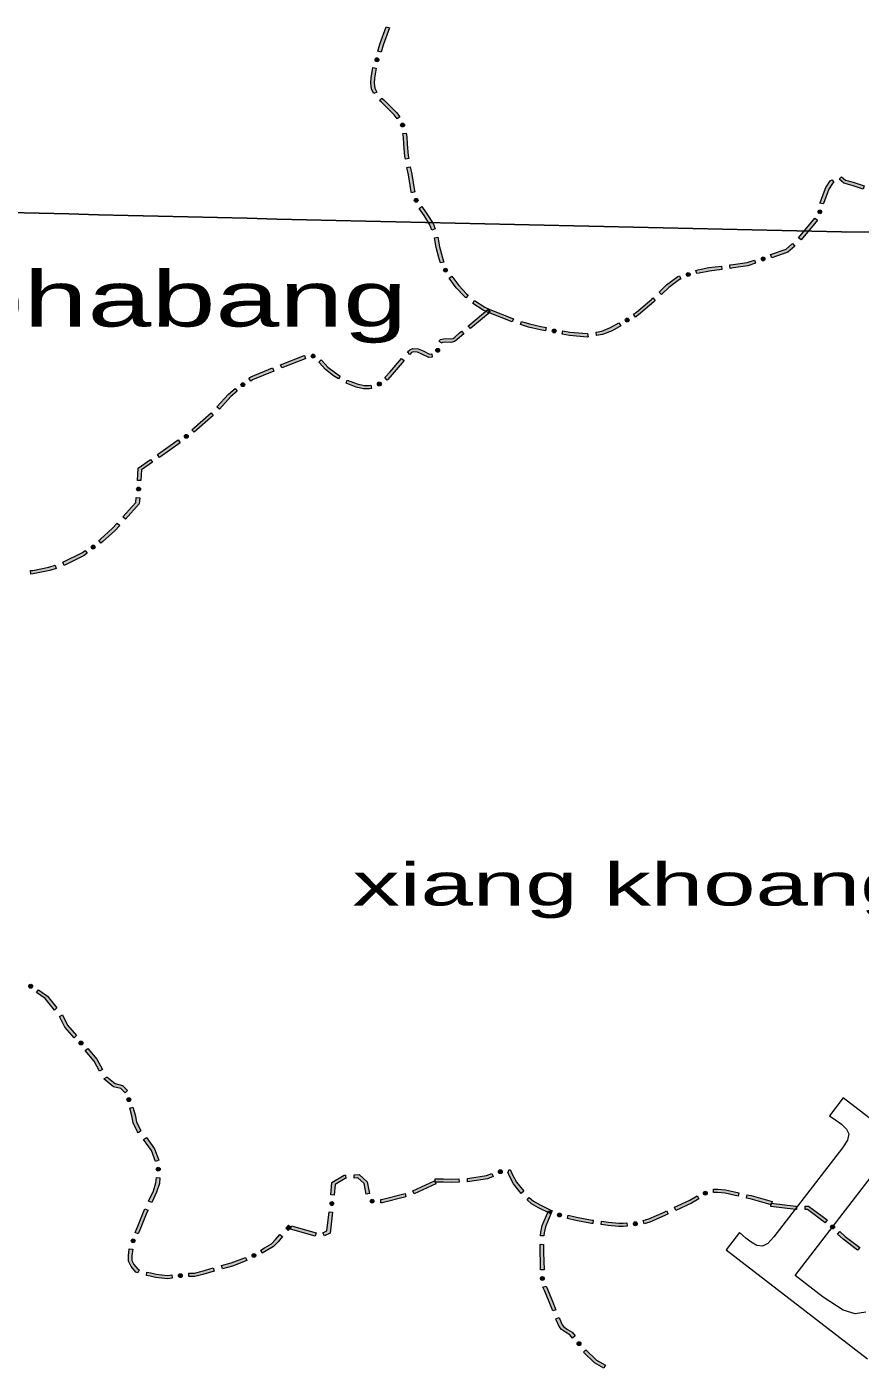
# Model space of a CAD drawing. Header units: metres. Extents: x -835890 to 1024355, y 79891 to 2211954.
# Drawn here: x -548300 to -450619, y 1644927 to 1802100 of the extents above; entities that cross this region are included whole.
import ezdxf

# ---------------------------------------------------------------- set-up
doc = ezdxf.new("R2010")
doc.units = ezdxf.units.M
doc.header["$LTSCALE"] = 2200
for name, color, linetype, lineweight in [('18', 7, 'Continuous', 13), ('20', 7, 'Continuous', 13), ('37', 7, 'Continuous', 13)]:
    doc.layers.add(name, color=color, linetype=linetype, lineweight=lineweight)

msp = doc.modelspace()

# ---------------------------------------------------------------- hatches: boundary and pattern name
at = {"layer": '37'}
for points in [[(-505799, 1801963), (-506536, 1799951), (-506780, 1799141), (-507163, 1799257), (-506916, 1800078), (-506175, 1802100)], [(-507325, 1798026, 1), (-507195, 1798457, 1)], [(-507346, 1797251), (-507537, 1796071), (-507574, 1795505), (-507501, 1794922), (-507275, 1794444), (-507637, 1794273), (-507890, 1794809), (-507976, 1795494), (-507934, 1796116), (-507741, 1797315)], [(-506673, 1793757), (-506449, 1793544), (-504952, 1792066), (-504584, 1791563), (-504907, 1791327), (-505256, 1791804), (-506727, 1793257), (-506948, 1793467)], [(-504190, 1790372, 1), (-504320, 1790803, 1)], [(-503820, 1789648), (-503756, 1789222), (-503717, 1788344), (-503599, 1787012), (-503535, 1786673), (-503927, 1786598), (-503996, 1786957), (-504116, 1788318), (-504155, 1789183), (-504216, 1789589)], [(-503347, 1785691), (-503185, 1784841), (-502870, 1782870), (-502836, 1782756), (-503220, 1782643), (-503261, 1782782), (-503579, 1784772), (-503740, 1785616)], [(-455333, 1781444), (-455320, 1781505), (-454660, 1783271), (-454151, 1784037), (-453888, 1784187), (-453689, 1783840), (-453870, 1783737), (-454302, 1783088), (-454935, 1781393), (-454942, 1781361)], [(-452801, 1784537), (-452344, 1784137), (-451431, 1783886), (-450133, 1783473), (-450254, 1783092), (-451544, 1783503), (-452538, 1783776), (-453064, 1784236)], [(-502557, 1781576, 1), (-502770, 1781972, 1)], [(-501998, 1781030), (-501396, 1780205), (-500689, 1779074), (-500438, 1778424), (-500811, 1778279), (-501048, 1778894), (-501727, 1779981), (-502321, 1780794)], [(-457853, 1777382), (-455929, 1779683), (-455622, 1779427), (-457546, 1777125)], [(-455297, 1780644, 1), (-455389, 1780204, 1)], [(-500130, 1777438), (-499922, 1776336), (-499568, 1775038), (-499427, 1774543), (-499811, 1774433), (-499953, 1774930), (-500312, 1776246), (-500523, 1777364)], [(-461113, 1775420), (-459308, 1776040), (-458553, 1776713), (-458287, 1776414), (-459102, 1775688), (-460983, 1775042)], [(-465895, 1774192), (-465508, 1774241), (-463865, 1774476), (-463005, 1774771), (-462875, 1774393), (-463771, 1774085), (-465454, 1773844), (-465845, 1773796)], [(-461781, 1774980, 1), (-462207, 1774834, 1)], [(-499092, 1773405, 1), (-499361, 1773765, 1)], [(-474188, 1771020), (-473309, 1771859), (-471991, 1772833), (-471782, 1772915), (-471636, 1772542), (-471796, 1772480), (-473051, 1771552), (-473911, 1770731)], [(-470557, 1773143, 1), (-470987, 1773011, 1)], [(-469874, 1773561), (-469607, 1773643), (-468363, 1773884), (-466887, 1774068), (-466837, 1773671), (-468300, 1773488), (-469510, 1773254), (-469757, 1773178)], [(-498466, 1772903), (-497647, 1771784), (-496752, 1770811), (-496565, 1770651), (-496826, 1770348), (-497030, 1770523), (-497956, 1771530), (-498789, 1772666)], [(-495815, 1770034), (-494617, 1769258), (-494036, 1768987), (-494205, 1768624), (-494811, 1768908), (-496032, 1769698)], [(-477179, 1768438), (-476822, 1768658), (-475057, 1770190), (-474911, 1770329), (-474634, 1770040), (-474788, 1769894), (-476585, 1768335), (-476968, 1768098)], [(-493994, 1768651), (-496253, 1766799), (-496314, 1766749), (-496567, 1767059), (-496506, 1767108), (-494247, 1768960)], [(-494047, 1768992), (-491257, 1767890), (-491404, 1767518), (-494194, 1768620)], [(-490319, 1767589), (-489378, 1767296), (-488042, 1766981), (-487433, 1766860), (-487512, 1766467), (-488127, 1766591), (-489483, 1766910), (-490438, 1767207)], [(-486271, 1766423, 1), (-486712, 1766512, 1)], [(-481578, 1766326), (-480915, 1766433), (-479879, 1766855), (-478890, 1767417), (-478692, 1767070), (-479704, 1766494), (-480806, 1766045), (-481514, 1765931)], [(-477733, 1767861, 1), (-478116, 1767624, 1)], [(-497090, 1766117), (-497318, 1765931), (-497879, 1765410), (-498161, 1765222), (-498581, 1765129), (-499258, 1765168), (-499572, 1765111), (-499606, 1765044), (-499963, 1765223), (-499840, 1765469), (-499283, 1765571), (-498614, 1765531), (-498321, 1765596), (-498128, 1765725), (-497580, 1766233), (-497342, 1766427)], [(-485472, 1766471), (-484653, 1766312), (-482630, 1766156), (-482565, 1766166), (-482502, 1765771), (-482613, 1765753), (-484707, 1765914), (-485549, 1766078)], [(-515651, 1763210), (-515664, 1763207), (-518419, 1762124), (-518565, 1762496), (-515786, 1763589), (-515748, 1763599)], [(-514947, 1763601, 1), (-514529, 1763434, 1)], [(-500803, 1763373), (-501172, 1763344), (-502008, 1763762), (-502526, 1763984), (-502999, 1764018), (-503196, 1763934), (-503409, 1763721), (-503692, 1764004), (-503424, 1764271), (-503067, 1764424), (-502431, 1764379), (-501840, 1764125), (-501092, 1763751), (-500834, 1763771)], [(-500223, 1763992, 1), (-500046, 1764406, 1)], [(-519345, 1761755), (-521864, 1760723), (-522052, 1760588), (-522285, 1760913), (-522059, 1761075), (-519497, 1762125)], [(-511785, 1760839), (-512357, 1761214), (-513288, 1761943), (-514049, 1762785), (-514077, 1762813), (-513794, 1763096), (-513759, 1763060), (-513014, 1762237), (-512124, 1761540), (-511566, 1761174)], [(-504073, 1762997), (-505457, 1761356), (-505984, 1760788), (-506073, 1760715), (-506327, 1761024), (-506259, 1761080), (-505757, 1761621), (-504379, 1763255)], [(-523163, 1760036, 1), (-522798, 1760298, 1)], [(-507880, 1759723), (-508142, 1759671), (-508818, 1759671), (-509685, 1759878), (-510880, 1760330), (-510738, 1760704), (-509568, 1760261), (-508771, 1760071), (-508181, 1760071), (-507958, 1760116)], [(-507186, 1760157, 1), (-506774, 1760337, 1)], [(-523639, 1759394), (-524398, 1758773), (-525732, 1757297), (-526029, 1757566), (-524675, 1759064), (-523893, 1759704)], [(-526439, 1756558), (-528703, 1754590), (-528965, 1754891), (-526701, 1756860)], [(-529795, 1753983, 1), (-529427, 1754242, 1)], [(-530313, 1753373), (-532766, 1751646), (-532997, 1751974), (-530543, 1753700)], [(-533584, 1751071), (-534852, 1750178), (-534935, 1748923), (-535334, 1748949), (-535239, 1750395), (-533814, 1751398)], [(-535215, 1747714, 1), (-535185, 1748163, 1)], [(-535066, 1746927), (-535114, 1746201), (-536738, 1744417), (-537034, 1744687), (-535504, 1746367), (-535466, 1746954)], [(-537411, 1743678), (-537982, 1743051), (-539419, 1741773), (-539619, 1741609), (-539872, 1741919), (-539678, 1742077), (-538263, 1743336), (-537707, 1743947)], [(-541236, 1740408), (-541585, 1740167), (-543910, 1738995), (-544090, 1739353), (-541790, 1740512), (-541463, 1740737)], [(-540711, 1741012, 1), (-540340, 1741267, 1)], [(-544875, 1738636), (-545618, 1738402), (-547542, 1738001), (-547843, 1737979), (-547872, 1738378), (-547597, 1738398), (-545719, 1738789), (-544995, 1739017)], [(-547664, 1689549, 1), (-548031, 1689810, 1)], [(-546917, 1689262), (-545886, 1688527), (-544762, 1687137), (-545073, 1686885), (-546162, 1688233), (-547149, 1688937)], [(-544118, 1686317), (-543524, 1685125), (-542458, 1683910), (-542759, 1683646), (-543858, 1684900), (-544476, 1686138)], [(-541801, 1682857, 1), (-542097, 1683195, 1)], [(-541145, 1682393), (-540093, 1681118), (-539413, 1679915), (-539761, 1679718), (-540424, 1680890), (-541454, 1682139)], [(-538920, 1679045), (-538927, 1679058), (-537944, 1678269), (-537096, 1678057), (-536508, 1677480), (-536788, 1677194), (-537298, 1677695), (-538126, 1677903), (-539238, 1678794), (-539268, 1678848)], [(-536274, 1676175, 1), (-536405, 1676606, 1)], [(-535858, 1675492), (-535590, 1674610), (-535439, 1673811), (-534986, 1672828), (-534919, 1672747), (-535229, 1672494), (-535327, 1672615), (-535823, 1673688), (-535979, 1674514), (-536241, 1675376)], [(-534279, 1671962), (-533339, 1670642), (-532828, 1669306), (-533202, 1669163), (-533694, 1670451), (-534605, 1671731)], [(-532871, 1668019, 1), (-532921, 1668466, 1)], [(-509949, 1667600), (-509358, 1667634), (-508394, 1666776), (-508117, 1665386), (-508509, 1665308), (-508760, 1666566), (-509500, 1667225), (-509926, 1667200)], [(-493643, 1667379), (-494300, 1667104), (-496368, 1666789), (-496630, 1666772), (-496656, 1667171), (-496411, 1667187), (-494409, 1667492), (-493798, 1667748)], [(-493006, 1667862, 1), (-492590, 1668036, 1)], [(-490344, 1665412), (-491241, 1666514), (-491729, 1667409), (-491899, 1667818), (-491911, 1667823), (-491753, 1668190), (-491593, 1668122), (-491368, 1667582), (-490908, 1666738), (-490034, 1665664)], [(-532699, 1667228), (-532766, 1666550), (-533093, 1665569), (-533665, 1664344), (-534028, 1664513), (-533466, 1665718), (-533160, 1666634), (-533097, 1667268)], [(-512667, 1665225), (-512554, 1666697), (-511097, 1667532), (-510948, 1667541), (-510924, 1667141), (-510979, 1667138), (-512172, 1666455), (-512269, 1665194)], [(-503049, 1665714), (-500523, 1666890), (-500354, 1666527), (-502880, 1665352)], [(-497633, 1666708), (-498563, 1666669), (-499476, 1666709), (-500438, 1666709), (-500438, 1667109), (-499468, 1667109), (-498563, 1667069), (-497649, 1667107)], [(-507590, 1664490, 1), (-508040, 1664490, 1)], [(-506815, 1664690), (-506710, 1664690), (-503955, 1665400), (-503856, 1665013), (-506659, 1664290), (-506815, 1664290)], [(-487054, 1663088), (-488322, 1663722), (-489135, 1664169), (-489665, 1664637), (-489400, 1664937), (-488904, 1664499), (-488136, 1664076), (-486875, 1663446)], [(-469536, 1664772), (-470396, 1664269), (-472230, 1663416), (-472399, 1663779), (-470581, 1664624), (-469738, 1665117)], [(-468974, 1665348, 1), (-468563, 1665530, 1)], [(-464913, 1665082), (-465436, 1665200), (-466450, 1665434), (-467336, 1665511), (-467826, 1665511), (-467826, 1665911), (-467319, 1665911), (-466388, 1665830), (-465347, 1665590), (-464826, 1665473)], [(-461062, 1664057), (-463505, 1664766), (-463938, 1664863), (-463850, 1665254), (-463406, 1665154), (-460950, 1664441)], [(-534088, 1663438), (-534222, 1663151), (-534933, 1661414), (-535251, 1660679), (-535618, 1660838), (-535301, 1661569), (-534589, 1663311), (-534451, 1663607)], [(-513603, 1660774), (-513117, 1661017), (-512856, 1663242), (-512458, 1663196), (-512745, 1660756), (-513424, 1660416)], [(-512527, 1664437, 1), (-512562, 1663988, 1)], [(-486781, 1663188), (-487501, 1661506), (-487660, 1660789), (-487682, 1660423), (-488081, 1660447), (-488057, 1660845), (-487883, 1661629), (-487148, 1663346)], [(-486872, 1663022), (-487032, 1663079), (-486897, 1663455), (-486738, 1663398)], [(-486075, 1662949, 1), (-485651, 1662797, 1)], [(-473137, 1662994), (-473441, 1662853), (-475261, 1662050), (-475942, 1661858), (-476050, 1662243), (-475396, 1662427), (-473606, 1663217), (-473305, 1663357)], [(-461038, 1664255), (-458163, 1663907), (-458083, 1663907), (-458083, 1663507), (-458188, 1663507), (-461086, 1663858)], [(-457083, 1663907), (-456660, 1663907), (-454481, 1662298), (-454718, 1661976), (-456791, 1663507), (-457083, 1663507)], [(-517954, 1661337), (-517618, 1661686), (-517330, 1661408), (-517666, 1661060)], [(-517274, 1661600), (-514392, 1660769), (-514503, 1660385), (-517385, 1661216)], [(-481971, 1661867), (-482096, 1661883), (-483963, 1662241), (-484932, 1662458), (-484844, 1662849), (-483881, 1662632), (-482034, 1662278), (-481922, 1662264)], [(-477950, 1661564), (-478401, 1661525), (-478933, 1661525), (-480171, 1661645), (-480979, 1661745), (-480930, 1662142), (-480127, 1662042), (-478914, 1661925), (-478419, 1661925), (-477985, 1661962)], [(-477196, 1661830, 1), (-476747, 1661869, 1)], [(-453691, 1661318, 1), (-454019, 1661626, 1)], [(-535922, 1659635, 1), (-535743, 1660048, 1)], [(-520886, 1658770), (-520438, 1659015), (-519632, 1659514), (-519142, 1660004), (-518657, 1660602), (-518346, 1660350), (-518845, 1659736), (-519382, 1659198), (-520237, 1658669), (-520695, 1658419)], [(-452989, 1660933), (-452366, 1660348), (-450679, 1659055), (-450922, 1658737), (-452625, 1660042), (-453263, 1660641)], [(-535889, 1658861), (-535984, 1658079), (-535984, 1657545), (-535740, 1657056), (-535272, 1656516), (-535127, 1656453), (-535288, 1656086), (-535515, 1656186), (-536075, 1656832), (-536384, 1657450), (-536384, 1658103), (-536286, 1658909)], [(-521472, 1658227, 1), (-521880, 1658037, 1)], [(-487728, 1659430), (-487742, 1658980), (-487742, 1658433), (-487687, 1657517), (-487676, 1656440), (-488076, 1656436), (-488086, 1657503), (-488142, 1658421), (-488142, 1658986), (-488128, 1659443)], [(-529311, 1656052), (-528645, 1656075), (-527760, 1656307), (-526444, 1656687), (-526333, 1656302), (-527654, 1655921), (-528587, 1655677), (-529296, 1655652)], [(-525475, 1656959), (-524331, 1657253), (-522657, 1657900), (-522513, 1657527), (-524208, 1656872), (-525376, 1656571)], [(-534222, 1656186), (-533772, 1656109), (-533145, 1655955), (-531797, 1655801), (-531315, 1655855), (-531271, 1655457), (-531798, 1655398), (-533216, 1655561), (-533853, 1655717), (-534289, 1655791)], [(-530076, 1655796, 1), (-530523, 1655744, 1)], [(-487873, 1655213, 1), (-487873, 1655663, 1)], [(-487434, 1654555), (-487272, 1654172), (-486715, 1652863), (-486281, 1651782), (-486652, 1651633), (-487085, 1652711), (-487640, 1654016), (-487802, 1654400)], [(-485909, 1650854), (-485868, 1650750), (-485546, 1649999), (-485359, 1649765), (-484942, 1649478), (-484394, 1649132), (-484028, 1648725), (-484326, 1648458), (-484654, 1648823), (-485162, 1649144), (-485634, 1649469), (-485892, 1649791), (-486237, 1650597), (-486280, 1650705)], [(-483439, 1647615, 1), (-483703, 1647979, 1)], [(-480665, 1644927), (-481752, 1645537), (-483052, 1646790), (-482774, 1647078), (-481511, 1645861), (-480470, 1645276)]]:
    msp.add_hatch(color=256, dxfattribs=at).paths.add_polyline_path(points)

# ---------------------------------------------------------------- linework, layer by layer
at = {"layer": '18'}
for points in [[(-449340, 1778022), (-452822, 1778095), (-456305, 1778168), (-459788, 1778241), (-463271, 1778315), (-466753, 1778390), (-470236, 1778465), (-473719, 1778541), (-477201, 1778617), (-480684, 1778694), (-484167, 1778772), (-487649, 1778850), (-491132, 1778928), (-494615, 1779008), (-498097, 1779087), (-501580, 1779168), (-505062, 1779248), (-508545, 1779330), (-512027, 1779412), (-515510, 1779494), (-518992, 1779577), (-522475, 1779661), (-525957, 1779745), (-529440, 1779830), (-532922, 1779915), (-536405, 1780001), (-539887, 1780087), (-543370, 1780174), (-546852, 1780262), (-550334, 1780350)], [(-550334, 1780350), (-546852, 1780262), (-543370, 1780174), (-539887, 1780087), (-536405, 1780001), (-532922, 1779915), (-529440, 1779830), (-525957, 1779745), (-522475, 1779661), (-518992, 1779577), (-515510, 1779494), (-512027, 1779412), (-508545, 1779330), (-505062, 1779248), (-501580, 1779168), (-498097, 1779087), (-494615, 1779008)], [(-550334, 1780350), (-546852, 1780262), (-543370, 1780174), (-539887, 1780087), (-536405, 1780001), (-532922, 1779915), (-529440, 1779830), (-525957, 1779745), (-522475, 1779661), (-518992, 1779577), (-515510, 1779494), (-512027, 1779412), (-508545, 1779330), (-505062, 1779248), (-501580, 1779168), (-498097, 1779087), (-494615, 1779008)], [(-494615, 1779008), (-491132, 1778928), (-487649, 1778850), (-484167, 1778772), (-480684, 1778694), (-477201, 1778617), (-473719, 1778541), (-470236, 1778465), (-466753, 1778390), (-463271, 1778315), (-459788, 1778241), (-456305, 1778168), (-452822, 1778095), (-449340, 1778022)], [(-494615, 1779008), (-491132, 1778928), (-487649, 1778850), (-484167, 1778772), (-480684, 1778694), (-477201, 1778617), (-473719, 1778541), (-470236, 1778465), (-466753, 1778390), (-463271, 1778315), (-459788, 1778241), (-456305, 1778168), (-452822, 1778095), (-449340, 1778022)]]:
    msp.add_lwpolyline(points, dxfattribs=at)
at = {"layer": '20'}
for points in [[(-443095, 1669260), (-452599, 1676587), (-454199, 1674512), (-453460, 1673973), (-452821, 1673522), (-452219, 1672937), (-451953, 1672367), (-452099, 1671663), (-452683, 1670730), (-460723, 1660301), (-461453, 1659529), (-462082, 1659228), (-462716, 1659289), (-463413, 1659688), (-464010, 1660180), (-464763, 1660808), (-466316, 1658794), (-449752, 1646026)], [(-449945, 1651506), (-451212, 1651300), (-452616, 1651706), (-454955, 1653248), (-458243, 1655782), (-448942, 1667846)]]:
    msp.add_lwpolyline(points, dxfattribs=at)
at = {"layer": '37'}
for points in [[(-505799, 1801963), (-506536, 1799951), (-506780, 1799141), (-507163, 1799257), (-506916, 1800078), (-506175, 1802100)], [(-507346, 1797251), (-507537, 1796071), (-507574, 1795505), (-507501, 1794922), (-507275, 1794444), (-507637, 1794273), (-507890, 1794809), (-507976, 1795494), (-507934, 1796116), (-507741, 1797315)], [(-506673, 1793757), (-506449, 1793544), (-504952, 1792066), (-504584, 1791563), (-504907, 1791327), (-505256, 1791804), (-506727, 1793257), (-506948, 1793467)], [(-503820, 1789648), (-503756, 1789222), (-503717, 1788344), (-503599, 1787012), (-503535, 1786673), (-503927, 1786598), (-503996, 1786957), (-504116, 1788318), (-504155, 1789183), (-504216, 1789589)], [(-503347, 1785691), (-503185, 1784841), (-502870, 1782870), (-502836, 1782756), (-503220, 1782643), (-503261, 1782782), (-503579, 1784772), (-503740, 1785616)], [(-455333, 1781444), (-455320, 1781505), (-454660, 1783271), (-454151, 1784037), (-453888, 1784187), (-453689, 1783840), (-453870, 1783737), (-454302, 1783088), (-454935, 1781393), (-454942, 1781361)], [(-452801, 1784537), (-452344, 1784137), (-451431, 1783886), (-450133, 1783473), (-450254, 1783092), (-451544, 1783503), (-452538, 1783776), (-453064, 1784236)], [(-501998, 1781030), (-501396, 1780205), (-500689, 1779074), (-500438, 1778424), (-500811, 1778279), (-501048, 1778894), (-501727, 1779981), (-502321, 1780794)], [(-457853, 1777382), (-455929, 1779683), (-455622, 1779427), (-457546, 1777125)], [(-500130, 1777438), (-499922, 1776336), (-499568, 1775038), (-499427, 1774543), (-499811, 1774433), (-499953, 1774930), (-500312, 1776246), (-500523, 1777364)], [(-461113, 1775420), (-459308, 1776040), (-458553, 1776713), (-458287, 1776414), (-459102, 1775688), (-460983, 1775042)], [(-465895, 1774192), (-465508, 1774241), (-463865, 1774476), (-463005, 1774771), (-462875, 1774393), (-463771, 1774085), (-465454, 1773844), (-465845, 1773796)], [(-474188, 1771020), (-473309, 1771859), (-471991, 1772833), (-471782, 1772915), (-471636, 1772542), (-471796, 1772480), (-473051, 1771552), (-473911, 1770731)], [(-469874, 1773561), (-469607, 1773643), (-468363, 1773884), (-466887, 1774068), (-466837, 1773671), (-468300, 1773488), (-469510, 1773254), (-469757, 1773178)], [(-498466, 1772903), (-497647, 1771784), (-496752, 1770811), (-496565, 1770651), (-496826, 1770348), (-497030, 1770523), (-497956, 1771530), (-498789, 1772666)], [(-495815, 1770034), (-494617, 1769258), (-494036, 1768987), (-494205, 1768624), (-494811, 1768908), (-496032, 1769698)], [(-477179, 1768438), (-476822, 1768658), (-475057, 1770190), (-474911, 1770329), (-474634, 1770040), (-474788, 1769894), (-476585, 1768335), (-476968, 1768098)], [(-493994, 1768651), (-496253, 1766799), (-496314, 1766749), (-496567, 1767059), (-496506, 1767108), (-494247, 1768960)], [(-494047, 1768992), (-491257, 1767890), (-491404, 1767518), (-494194, 1768620)], [(-490319, 1767589), (-489378, 1767296), (-488042, 1766981), (-487433, 1766860), (-487512, 1766467), (-488127, 1766591), (-489483, 1766910), (-490438, 1767207)], [(-481578, 1766326), (-480915, 1766433), (-479879, 1766855), (-478890, 1767417), (-478692, 1767070), (-479704, 1766494), (-480806, 1766045), (-481514, 1765931)], [(-497090, 1766117), (-497318, 1765931), (-497879, 1765410), (-498161, 1765222), (-498581, 1765129), (-499258, 1765168), (-499572, 1765111), (-499606, 1765044), (-499963, 1765223), (-499840, 1765469), (-499283, 1765571), (-498614, 1765531), (-498321, 1765596), (-498128, 1765725), (-497580, 1766233), (-497342, 1766427)], [(-485472, 1766471), (-484653, 1766312), (-482630, 1766156), (-482565, 1766166), (-482502, 1765771), (-482613, 1765753), (-484707, 1765914), (-485549, 1766078)], [(-515651, 1763210), (-515664, 1763207), (-518419, 1762124), (-518565, 1762496), (-515786, 1763589), (-515748, 1763599)], [(-500803, 1763373), (-501172, 1763344), (-502008, 1763762), (-502526, 1763984), (-502999, 1764018), (-503196, 1763934), (-503409, 1763721), (-503692, 1764004), (-503424, 1764271), (-503067, 1764424), (-502431, 1764379), (-501840, 1764125), (-501092, 1763751), (-500834, 1763771)], [(-519345, 1761755), (-521864, 1760723), (-522052, 1760588), (-522285, 1760913), (-522059, 1761075), (-519497, 1762125)], [(-511785, 1760839), (-512357, 1761214), (-513288, 1761943), (-514049, 1762785), (-514077, 1762813), (-513794, 1763096), (-513759, 1763060), (-513014, 1762237), (-512124, 1761540), (-511566, 1761174)], [(-504073, 1762997), (-505457, 1761356), (-505984, 1760788), (-506073, 1760715), (-506327, 1761024), (-506259, 1761080), (-505757, 1761621), (-504379, 1763255)], [(-507880, 1759723), (-508142, 1759671), (-508818, 1759671), (-509685, 1759878), (-510880, 1760330), (-510738, 1760704), (-509568, 1760261), (-508771, 1760071), (-508181, 1760071), (-507958, 1760116)], [(-523639, 1759394), (-524398, 1758773), (-525732, 1757297), (-526029, 1757566), (-524675, 1759064), (-523893, 1759704)], [(-526439, 1756558), (-528703, 1754590), (-528965, 1754891), (-526701, 1756860)], [(-530313, 1753373), (-532766, 1751646), (-532997, 1751974), (-530543, 1753700)], [(-533584, 1751071), (-534852, 1750178), (-534935, 1748923), (-535334, 1748949), (-535239, 1750395), (-533814, 1751398)], [(-535066, 1746927), (-535114, 1746201), (-536738, 1744417), (-537034, 1744687), (-535504, 1746367), (-535466, 1746954)], [(-537411, 1743678), (-537982, 1743051), (-539419, 1741773), (-539619, 1741609), (-539872, 1741919), (-539678, 1742077), (-538263, 1743336), (-537707, 1743947)], [(-541236, 1740408), (-541585, 1740167), (-543910, 1738995), (-544090, 1739353), (-541790, 1740512), (-541463, 1740737)], [(-544875, 1738636), (-545618, 1738402), (-547542, 1738001), (-547843, 1737979), (-547872, 1738378), (-547597, 1738398), (-545719, 1738789), (-544995, 1739017)], [(-546917, 1689262), (-545886, 1688527), (-544762, 1687137), (-545073, 1686885), (-546162, 1688233), (-547149, 1688937)], [(-544118, 1686317), (-543524, 1685125), (-542458, 1683910), (-542759, 1683646), (-543858, 1684900), (-544476, 1686138)], [(-541145, 1682393), (-540093, 1681118), (-539413, 1679915), (-539761, 1679718), (-540424, 1680890), (-541454, 1682139)], [(-538920, 1679045), (-538927, 1679058), (-537944, 1678269), (-537096, 1678057), (-536508, 1677480), (-536788, 1677194), (-537298, 1677695), (-538126, 1677903), (-539238, 1678794), (-539268, 1678848)], [(-535858, 1675492), (-535590, 1674610), (-535439, 1673811), (-534986, 1672828), (-534919, 1672747), (-535229, 1672494), (-535327, 1672615), (-535823, 1673688), (-535979, 1674514), (-536241, 1675376)], [(-534279, 1671962), (-533339, 1670642), (-532828, 1669306), (-533202, 1669163), (-533694, 1670451), (-534605, 1671731)], [(-509949, 1667600), (-509358, 1667634), (-508394, 1666776), (-508117, 1665386), (-508509, 1665308), (-508760, 1666566), (-509500, 1667225), (-509926, 1667200)], [(-493643, 1667379), (-494300, 1667104), (-496368, 1666789), (-496630, 1666772), (-496656, 1667171), (-496411, 1667187), (-494409, 1667492), (-493798, 1667748)], [(-490344, 1665412), (-491241, 1666514), (-491729, 1667409), (-491899, 1667818), (-491911, 1667823), (-491753, 1668190), (-491593, 1668122), (-491368, 1667582), (-490908, 1666738), (-490034, 1665664)], [(-532699, 1667228), (-532766, 1666550), (-533093, 1665569), (-533665, 1664344), (-534028, 1664513), (-533466, 1665718), (-533160, 1666634), (-533097, 1667268)], [(-512667, 1665225), (-512554, 1666697), (-511097, 1667532), (-510948, 1667541), (-510924, 1667141), (-510979, 1667138), (-512172, 1666455), (-512269, 1665194)], [(-503049, 1665714), (-500523, 1666890), (-500354, 1666527), (-502880, 1665352)], [(-497633, 1666708), (-498563, 1666669), (-499476, 1666709), (-500438, 1666709), (-500438, 1667109), (-499468, 1667109), (-498563, 1667069), (-497649, 1667107)], [(-506815, 1664690), (-506710, 1664690), (-503955, 1665400), (-503856, 1665013), (-506659, 1664290), (-506815, 1664290)], [(-487054, 1663088), (-488322, 1663722), (-489135, 1664169), (-489665, 1664637), (-489400, 1664937), (-488904, 1664499), (-488136, 1664076), (-486875, 1663446)], [(-469536, 1664772), (-470396, 1664269), (-472230, 1663416), (-472399, 1663779), (-470581, 1664624), (-469738, 1665117)], [(-464913, 1665082), (-465436, 1665200), (-466450, 1665434), (-467336, 1665511), (-467826, 1665511), (-467826, 1665911), (-467319, 1665911), (-466388, 1665830), (-465347, 1665590), (-464826, 1665473)], [(-461062, 1664057), (-463505, 1664766), (-463938, 1664863), (-463850, 1665254), (-463406, 1665154), (-460950, 1664441)], [(-534088, 1663438), (-534222, 1663151), (-534933, 1661414), (-535251, 1660679), (-535618, 1660838), (-535301, 1661569), (-534589, 1663311), (-534451, 1663607)], [(-513603, 1660774), (-513117, 1661017), (-512856, 1663242), (-512458, 1663196), (-512745, 1660756), (-513424, 1660416)], [(-486781, 1663188), (-487501, 1661506), (-487660, 1660789), (-487682, 1660423), (-488081, 1660447), (-488057, 1660845), (-487883, 1661629), (-487148, 1663346)], [(-486872, 1663022), (-487032, 1663079), (-486897, 1663455), (-486738, 1663398)], [(-473137, 1662994), (-473441, 1662853), (-475261, 1662050), (-475942, 1661858), (-476050, 1662243), (-475396, 1662427), (-473606, 1663217), (-473305, 1663357)], [(-461038, 1664255), (-458163, 1663907), (-458083, 1663907), (-458083, 1663507), (-458188, 1663507), (-461086, 1663858)], [(-457083, 1663907), (-456660, 1663907), (-454481, 1662298), (-454718, 1661976), (-456791, 1663507), (-457083, 1663507)], [(-517954, 1661337), (-517618, 1661686), (-517330, 1661408), (-517666, 1661060)], [(-517274, 1661600), (-514392, 1660769), (-514503, 1660385), (-517385, 1661216)], [(-481971, 1661867), (-482096, 1661883), (-483963, 1662241), (-484932, 1662458), (-484844, 1662849), (-483881, 1662632), (-482034, 1662278), (-481922, 1662264)], [(-477950, 1661564), (-478401, 1661525), (-478933, 1661525), (-480171, 1661645), (-480979, 1661745), (-480930, 1662142), (-480127, 1662042), (-478914, 1661925), (-478419, 1661925), (-477985, 1661962)], [(-520886, 1658770), (-520438, 1659015), (-519632, 1659514), (-519142, 1660004), (-518657, 1660602), (-518346, 1660350), (-518845, 1659736), (-519382, 1659198), (-520237, 1658669), (-520695, 1658419)], [(-452989, 1660933), (-452366, 1660348), (-450679, 1659055), (-450922, 1658737), (-452625, 1660042), (-453263, 1660641)], [(-535889, 1658861), (-535984, 1658079), (-535984, 1657545), (-535740, 1657056), (-535272, 1656516), (-535127, 1656453), (-535288, 1656086), (-535515, 1656186), (-536075, 1656832), (-536384, 1657450), (-536384, 1658103), (-536286, 1658909)], [(-487728, 1659430), (-487742, 1658980), (-487742, 1658433), (-487687, 1657517), (-487676, 1656440), (-488076, 1656436), (-488086, 1657503), (-488142, 1658421), (-488142, 1658986), (-488128, 1659443)], [(-529311, 1656052), (-528645, 1656075), (-527760, 1656307), (-526444, 1656687), (-526333, 1656302), (-527654, 1655921), (-528587, 1655677), (-529296, 1655652)], [(-525475, 1656959), (-524331, 1657253), (-522657, 1657900), (-522513, 1657527), (-524208, 1656872), (-525376, 1656571)], [(-534222, 1656186), (-533772, 1656109), (-533145, 1655955), (-531797, 1655801), (-531315, 1655855), (-531271, 1655457), (-531798, 1655398), (-533216, 1655561), (-533853, 1655717), (-534289, 1655791)], [(-487434, 1654555), (-487272, 1654172), (-486715, 1652863), (-486281, 1651782), (-486652, 1651633), (-487085, 1652711), (-487640, 1654016), (-487802, 1654400)], [(-485909, 1650854), (-485868, 1650750), (-485546, 1649999), (-485359, 1649765), (-484942, 1649478), (-484394, 1649132), (-484028, 1648725), (-484326, 1648458), (-484654, 1648823), (-485162, 1649144), (-485634, 1649469), (-485892, 1649791), (-486237, 1650597), (-486280, 1650705)], [(-480665, 1644927), (-481752, 1645537), (-483052, 1646790), (-482774, 1647078), (-481511, 1645861), (-480470, 1645276)]]:
    msp.add_lwpolyline(points, close=True, dxfattribs=at)
for centre in [(-507260, 1798241), (-504255, 1790588), (-502664, 1781774), (-455343, 1780424), (-461994, 1774907), (-499226, 1773585), (-470772, 1773077), (-486492, 1766467), (-477924, 1767742), (-514738, 1763518), (-500134, 1764199), (-522980, 1760167), (-506980, 1760247), (-529611, 1754112), (-535200, 1747938), (-540526, 1741139), (-547848, 1689680), (-541949, 1683026), (-536340, 1676391), (-532896, 1668243), (-492798, 1667949), (-507815, 1664490), (-468769, 1665439), (-512544, 1664213), (-485863, 1662873), (-476972, 1661850), (-453855, 1661472), (-535833, 1659841), (-521676, 1658132), (-530299, 1655770), (-487873, 1655438), (-483571, 1647797)]:
    msp.add_circle(centre, 225, dxfattribs=at)

# ---------------------------------------------------------------- texts
at = {"layer": '20'}
for s, height, width, p in [('louang phabang', 6500, 1.55, (-600365, 1766982)), ('xiang khoang', 5000, 1.65, (-510114, 1699138))]:
    msp.add_text(s, height=height, dxfattribs=dict(at, width=width)).set_placement(p)

doc.saveas('drawing.dxf')
